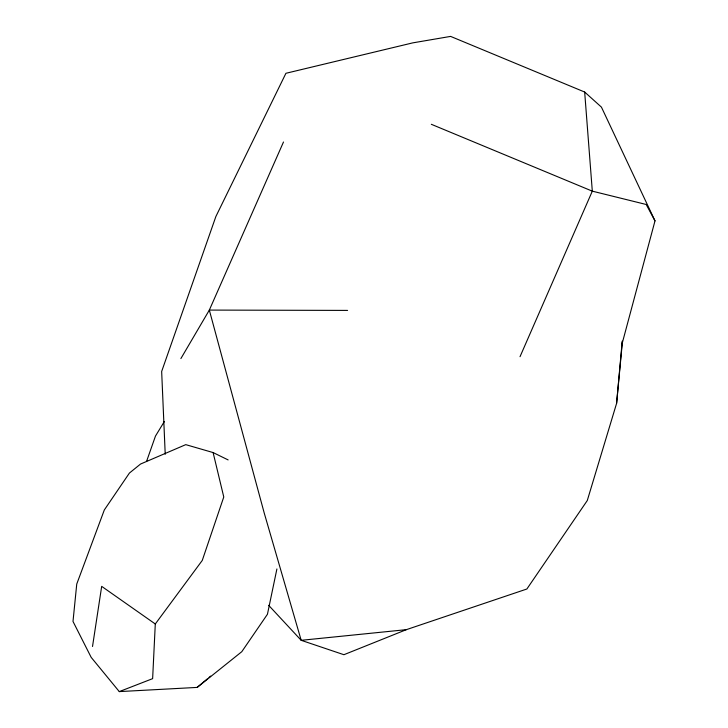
<?xml version="1.0" encoding="UTF-8"?>
<svg xmlns="http://www.w3.org/2000/svg" width="728" height="728" viewBox="0 0 728 728"><rect width="100%" height="100%" fill="white"/><g stroke="black" fill="none" stroke-linecap="round" stroke-linejoin="round"><path stroke-width="1.09" d="M213.104 452.561L223.769 496.996L202.266 560.433L155.292 623.987L152.634 678.651L119.283 691.6L91.173 657.357L73 621.448L76.749 584.038L104.322 509.955L129.411 473.064L140.54 464.045L185.767 444.644L213.104 452.561L228.137 459.923M268.678 605.332L301.183 640.312L343.907 654.709L406.37 629.656L526.872 589.007L587.287 500.536L616.598 403.358L622.231 341.141M616.598 403.358L622.449 341.396M92.52 646.491L101.683 586.359L155.292 623.987M276.904 568.959L267.44 614.268L241.796 651.687L197.179 687.405L119.283 691.6M621.894 344.499L655 220.875L601.437 107.134L584.666 92.037L450.605 36.4L412.767 42.87L285.922 73.291L215.879 216.507L161.662 371.471L165.22 454.272M146.528 461.488L155.483 436.045L164.319 421.558M520.02 356.693L592.31 191.155L584.666 92.037M283.492 142.006L209.327 310.083L180.89 358.567M197.179 687.405L207.28 678.933M208.963 677.522L210.647 676.112M406.37 629.656L301.183 640.312L264.228 513.049L209.327 310.083L347.584 310.41M431.331 124.297L592.31 191.155L646.2 204.486L655 220.875"/></g></svg>
